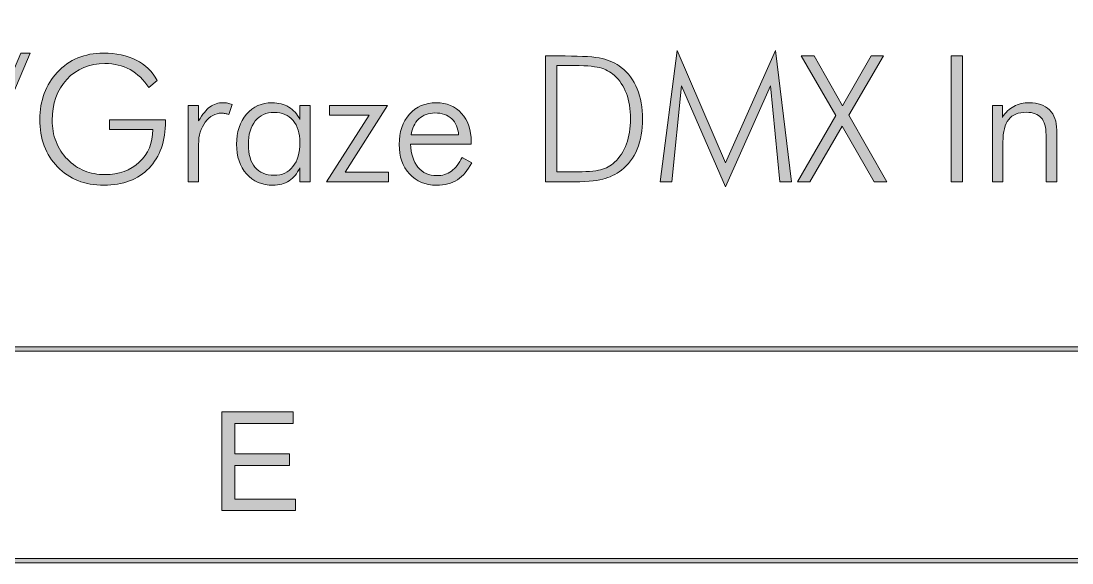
# Model space of a CAD drawing. Header units: inches. Extents: x 0.54 to 10.46, y 0.74 to 7.76.
# Drawn here: x 9.192 to 10.021, y 0.739 to 1.166 of the extents above; entities that cross this region are included whole.
import ezdxf

# ---------------------------------------------------------------- set-up
doc = ezdxf.new("R2010")
doc.units = ezdxf.units.IN
doc.header["$MEASUREMENT"] = 0
doc.layers.add('BG', color=7, linetype='Continuous')

# ---------------------------------------------------------------- blocks, each defined once
blk = doc.blocks.new('block 3')
at = {"layer": 'BG', "true_color": 0xffffff}
h = blk.add_hatch(color=7, dxfattribs=at)
h.dxf.hatch_style = 2
edge = h.paths.add_edge_path()
edge.add_spline(control_points=[(10.29599, 0.90612), (10.29599, 0.90612), (0.87112, 0.90612), (0.87112, 0.90612), (0.87016, 0.90612), (0.86938, 0.90689), (0.86938, 0.90785), (0.86938, 0.90785), (0.86938, 7.59215), (0.86938, 7.59215), (0.86938, 7.59311), (0.87016, 7.59389), (0.87112, 7.59389), (0.87112, 7.59389), (10.29599, 7.59389), (10.29599, 7.59389), (10.29696, 7.59389), (10.29773, 7.59311), (10.29773, 7.59215), (10.29773, 7.59215), (10.29773, 0.90785), (10.29773, 0.90785), (10.29773, 0.90689), (10.29696, 0.90612), (10.29599, 0.90612)], knot_values=[0, 0, 0, 0, 1, 1, 1, 2, 2, 2, 3, 3, 3, 4, 4, 4, 5, 5, 5, 6, 6, 6, 7, 7, 7, 8, 8, 8, 8], degree=3, periodic=1)
h.paths.add_polyline_path([(0.87286, 0.90959), (10.29426, 0.90959), (10.29426, 7.59042), (0.87286, 7.59042)])
at = {"layer": 'BG', "lineweight": 0}
blk.add_lwpolyline([(0.87286, 0.90959), (10.29426, 0.90959), (10.29426, 7.59042), (0.87286, 7.59042), (0.87286, 0.90959)], dxfattribs=at)
blk.add_open_spline([(10.29599, 0.90612), (10.29599, 0.90612), (0.87112, 0.90612), (0.87112, 0.90612), (0.87016, 0.90612), (0.86938, 0.90689), (0.86938, 0.90785), (0.86938, 0.90785), (0.86938, 7.59215), (0.86938, 7.59215), (0.86938, 7.59311), (0.87016, 7.59389), (0.87112, 7.59389), (0.87112, 7.59389), (10.29599, 7.59389), (10.29599, 7.59389), (10.29696, 7.59389), (10.29773, 7.59311), (10.29773, 7.59215), (10.29773, 7.59215), (10.29773, 0.90785), (10.29773, 0.90785), (10.29773, 0.90689), (10.29696, 0.90612), (10.29599, 0.90612)], degree=3, knots=[0, 0, 0, 0, 1, 1, 1, 2, 2, 2, 3, 3, 3, 4, 4, 4, 5, 5, 5, 6, 6, 6, 7, 7, 7, 8, 8, 8, 8], dxfattribs=at)
blk = doc.blocks.new('block 2')
at = {"layer": 'BG'}
blk.add_blockref('block 3', (0, 0), dxfattribs=at)
blk = doc.blocks.new('block 59')
at = {"layer": 'BG', "true_color": 0xffffff}
h = blk.add_hatch(color=7, dxfattribs=at)
h.dxf.hatch_style = 2
h.paths.add_polyline_path([(9.35019, 0.78026), (9.35019, 0.85809), (9.40647, 0.85809), (9.40647, 0.84891), (9.36049, 0.84891), (9.36049, 0.82508), (9.40355, 0.82508), (9.40355, 0.81593), (9.36049, 0.81593), (9.36049, 0.78945), (9.40827, 0.78945), (9.40827, 0.78026)])
at = {"layer": 'BG', "lineweight": 0}
blk.add_lwpolyline([(9.35019, 0.78026), (9.35019, 0.85809), (9.40647, 0.85809), (9.40647, 0.84891), (9.36049, 0.84891), (9.36049, 0.82508), (9.40355, 0.82508), (9.40355, 0.81593), (9.36049, 0.81593), (9.36049, 0.78945), (9.40827, 0.78945), (9.40827, 0.78026), (9.35019, 0.78026)], dxfattribs=at)
blk = doc.blocks.new('block 58')
at = {"layer": 'BG'}
blk.add_blockref('block 59', (0, 0), dxfattribs=at)
blk = doc.blocks.new('block 69')
at = {"layer": 'BG', "true_color": 0xffffff}
h = blk.add_hatch(color=7, dxfattribs=at)
h.dxf.hatch_style = 2
edge = h.paths.add_edge_path()
edge.add_spline(control_points=[(10.46309, 0.739), (10.46309, 0.739), (0.53691, 0.739), (0.53691, 0.739), (0.53595, 0.739), (0.53517, 0.73978), (0.53517, 0.74074), (0.53517, 0.74074), (0.53517, 7.75926), (0.53517, 7.75926), (0.53517, 7.76022), (0.53595, 7.761), (0.53691, 7.761), (0.53691, 7.761), (10.46309, 7.761), (10.46309, 7.761), (10.46406, 7.761), (10.46483, 7.76022), (10.46483, 7.75926), (10.46483, 7.75926), (10.46483, 0.74074), (10.46483, 0.74074), (10.46483, 0.73978), (10.46406, 0.739), (10.46309, 0.739)], knot_values=[0, 0, 0, 0, 1, 1, 1, 2, 2, 2, 3, 3, 3, 4, 4, 4, 5, 5, 5, 6, 6, 6, 7, 7, 7, 8, 8, 8, 8], degree=3, periodic=1)
h.paths.add_polyline_path([(0.53864, 0.74248), (10.46136, 0.74248), (10.46136, 7.75752), (0.53864, 7.75752)])
at = {"layer": 'BG', "lineweight": 0}
blk.add_lwpolyline([(0.53864, 0.74248), (10.46136, 0.74248), (10.46136, 7.75752), (0.53864, 7.75752), (0.53864, 0.74248)], dxfattribs=at)
blk.add_open_spline([(10.46309, 0.739), (10.46309, 0.739), (0.53691, 0.739), (0.53691, 0.739), (0.53595, 0.739), (0.53517, 0.73978), (0.53517, 0.74074), (0.53517, 0.74074), (0.53517, 7.75926), (0.53517, 7.75926), (0.53517, 7.76022), (0.53595, 7.761), (0.53691, 7.761), (0.53691, 7.761), (10.46309, 7.761), (10.46309, 7.761), (10.46406, 7.761), (10.46483, 7.76022), (10.46483, 7.75926), (10.46483, 7.75926), (10.46483, 0.74074), (10.46483, 0.74074), (10.46483, 0.73978), (10.46406, 0.739), (10.46309, 0.739)], degree=3, knots=[0, 0, 0, 0, 1, 1, 1, 2, 2, 2, 3, 3, 3, 4, 4, 4, 5, 5, 5, 6, 6, 6, 7, 7, 7, 8, 8, 8, 8], dxfattribs=at)
blk = doc.blocks.new('block 68')
at = {"layer": 'BG'}
blk.add_blockref('block 69', (0, 0), dxfattribs=at)
blk = doc.blocks.new('block 123')
at = {"layer": 'BG', "true_color": 0xffffff}
h = blk.add_hatch(color=7, dxfattribs=at)
h.dxf.hatch_style = 2
h.paths.add_polyline_path([(9.19164, 1.14114), (9.19896, 1.14114), (9.1504, 1.02673), (9.14301, 1.02673)])
h = blk.add_hatch(color=7, dxfattribs=at)
h.dxf.hatch_style = 2
edge = h.paths.add_edge_path()
edge.add_spline(control_points=[(9.29268, 1.11395), (9.28866, 1.12019), (9.2837, 1.12491), (9.27783, 1.12812), (9.27196, 1.13133), (9.26533, 1.13293), (9.25796, 1.13293), (9.24566, 1.13293), (9.23565, 1.12877), (9.22792, 1.12046), (9.22019, 1.11214), (9.21632, 1.10136), (9.21632, 1.08811), (9.21632, 1.08218), (9.21735, 1.07661), (9.21941, 1.07136), (9.22146, 1.06611), (9.22446, 1.06146), (9.22839, 1.05739), (9.23237, 1.05336), (9.23683, 1.05035), (9.24175, 1.04833), (9.24668, 1.04632), (9.25209, 1.04532), (9.25796, 1.04532), (9.26908, 1.04532), (9.27814, 1.0486), (9.28512, 1.05515), (9.29211, 1.0617), (9.29569, 1.07027), (9.29587, 1.08085), (9.29587, 1.08085), (9.26162, 1.08085), (9.26162, 1.08085), (9.26162, 1.08085), (9.26162, 1.08865), (9.26162, 1.08865), (9.26162, 1.08865), (9.30577, 1.08865), (9.30577, 1.08865), (9.30577, 1.08865), (9.30577, 1.08757), (9.30577, 1.08757), (9.30577, 1.07174), (9.30146, 1.05935), (9.29282, 1.0504), (9.28418, 1.04145), (9.2723, 1.03697), (9.25715, 1.03697), (9.24209, 1.03697), (9.22991, 1.04176), (9.22059, 1.05135), (9.21128, 1.06094), (9.20662, 1.0735), (9.20662, 1.08906), (9.20662, 1.0962), (9.2078, 1.10295), (9.21015, 1.10931), (9.2125, 1.11565), (9.21589, 1.12118), (9.22032, 1.12588), (9.22511, 1.131), (9.23054, 1.13481), (9.23656, 1.13734), (9.24261, 1.13988), (9.24932, 1.14114), (9.25674, 1.14114), (9.26682, 1.14114), (9.27546, 1.13932), (9.28265, 1.13567), (9.28984, 1.13204), (9.29537, 1.1267), (9.29926, 1.11964), (9.29926, 1.11964), (9.29268, 1.11395), (9.29268, 1.11395)], knot_values=[0, 0, 0, 0, 1, 1, 1, 2, 2, 2, 3, 3, 3, 4, 4, 4, 5, 5, 5, 6, 6, 6, 7, 7, 7, 8, 8, 8, 9, 9, 9, 10, 10, 10, 11, 11, 11, 12, 12, 12, 13, 13, 13, 14, 14, 14, 15, 15, 15, 16, 16, 16, 17, 17, 17, 18, 18, 18, 19, 19, 19, 20, 20, 20, 21, 21, 21, 22, 22, 22, 23, 23, 23, 24, 24, 24, 25, 25, 25, 25], degree=3, periodic=1)
h = blk.add_hatch(color=7, dxfattribs=at)
h.dxf.hatch_style = 2
edge = h.paths.add_edge_path()
edge.add_spline(control_points=[(9.60559, 1.03962), (9.60559, 1.03962), (9.60559, 1.1389), (9.60559, 1.1389), (9.60559, 1.1389), (9.62105, 1.1389), (9.62105, 1.1389), (9.63485, 1.1389), (9.64463, 1.13822), (9.65042, 1.13687), (9.65621, 1.13551), (9.66117, 1.13318), (9.66534, 1.12988), (9.67086, 1.1255), (9.67506, 1.11985), (9.67795, 1.11293), (9.68084, 1.10601), (9.68229, 1.0981), (9.68229, 1.08919), (9.68229, 1.08028), (9.68084, 1.07236), (9.67795, 1.06542), (9.67506, 1.05849), (9.6709, 1.05294), (9.66547, 1.04877), (9.66117, 1.04548), (9.65628, 1.04312), (9.65076, 1.04172), (9.64524, 1.04032), (9.63635, 1.03962), (9.6241, 1.03962), (9.6241, 1.03962), (9.62105, 1.03962), (9.62105, 1.03962), (9.62105, 1.03962), (9.60559, 1.03962), (9.60559, 1.03962)], knot_values=[0, 0, 0, 0, 1, 1, 1, 2, 2, 2, 3, 3, 3, 4, 4, 4, 5, 5, 5, 6, 6, 6, 7, 7, 7, 8, 8, 8, 9, 9, 9, 10, 10, 10, 11, 11, 11, 12, 12, 12, 12], degree=3, periodic=1)
edge = h.paths.add_edge_path()
edge.add_spline(control_points=[(9.61461, 1.04742), (9.61461, 1.04742), (9.62729, 1.04742), (9.62729, 1.04742), (9.63756, 1.04742), (9.64483, 1.048), (9.64913, 1.04914), (9.65343, 1.05031), (9.65706, 1.05226), (9.66005, 1.05501), (9.66421, 1.05891), (9.66734, 1.06373), (9.66947, 1.06953), (9.6716, 1.07532), (9.67266, 1.08191), (9.67266, 1.08933), (9.67266, 1.09692), (9.67159, 1.10361), (9.66945, 1.1094), (9.66729, 1.11519), (9.66412, 1.11994), (9.65991, 1.12364), (9.65675, 1.12649), (9.65289, 1.1285), (9.64832, 1.12968), (9.64374, 1.13086), (9.63577, 1.13144), (9.62438, 1.13144), (9.62438, 1.13144), (9.62268, 1.13144), (9.62268, 1.13144), (9.62268, 1.13144), (9.61461, 1.13144), (9.61461, 1.13144), (9.61461, 1.13144), (9.61461, 1.04742), (9.61461, 1.04742)], knot_values=[0, 0, 0, 0, 1, 1, 1, 2, 2, 2, 3, 3, 3, 4, 4, 4, 5, 5, 5, 6, 6, 6, 7, 7, 7, 8, 8, 8, 9, 9, 9, 10, 10, 10, 11, 11, 11, 12, 12, 12, 12], degree=3, periodic=1)
h = blk.add_hatch(color=7, dxfattribs=at)
h.dxf.hatch_style = 2
h.paths.add_polyline_path([(9.74767, 1.03575), (9.71281, 1.11544), (9.70528, 1.03962), (9.69599, 1.03962), (9.70949, 1.14311), (9.74753, 1.05474), (9.787, 1.14311), (9.79975, 1.03962), (9.79046, 1.03962), (9.78307, 1.11544)])
h = blk.add_hatch(color=7, dxfattribs=at)
h.dxf.hatch_style = 2
h.paths.add_polyline_path([(9.81433, 1.03962), (9.80443, 1.03962), (9.83474, 1.09184), (9.80735, 1.1389), (9.81752, 1.1389), (9.8399, 1.0995), (9.86248, 1.1389), (9.87225, 1.1389), (9.84485, 1.09211), (9.87503, 1.03962), (9.86499, 1.03962), (9.83976, 1.08363)])
h = blk.add_hatch(color=7, dxfattribs=at)
h.dxf.hatch_style = 2
h.paths.add_polyline_path([(9.92569, 1.03962), (9.92569, 1.1389), (9.93471, 1.1389), (9.93471, 1.03962)])
h = blk.add_hatch(color=7, dxfattribs=at)
h.dxf.hatch_style = 2
edge = h.paths.add_edge_path()
edge.add_spline(control_points=[(9.33188, 1.0877), (9.33496, 1.0929), (9.33797, 1.09658), (9.34093, 1.09875), (9.3439, 1.10093), (9.34734, 1.10201), (9.35128, 1.10201), (9.35246, 1.10201), (9.35364, 1.1019), (9.35484, 1.10167), (9.35604, 1.10144), (9.35722, 1.10113), (9.3584, 1.10072), (9.3584, 1.10072), (9.35569, 1.09285), (9.35569, 1.09285), (9.35478, 1.09313), (9.35384, 1.09336), (9.35286, 1.09353), (9.3519, 1.09371), (9.35097, 1.0938), (9.35006, 1.0938), (9.34504, 1.0938), (9.34075, 1.09146), (9.33721, 1.08675), (9.33366, 1.08204), (9.33188, 1.0762), (9.33188, 1.06919), (9.33188, 1.06919), (9.33188, 1.03962), (9.33188, 1.03962), (9.33188, 1.03962), (9.32354, 1.03962), (9.32354, 1.03962), (9.32354, 1.03962), (9.32354, 1.09977), (9.32354, 1.09977), (9.32354, 1.09977), (9.33188, 1.09977), (9.33188, 1.09977), (9.33188, 1.09977), (9.33188, 1.0877), (9.33188, 1.0877)], knot_values=[0, 0, 0, 0, 1, 1, 1, 2, 2, 2, 3, 3, 3, 4, 4, 4, 5, 5, 5, 6, 6, 6, 7, 7, 7, 8, 8, 8, 9, 9, 9, 10, 10, 10, 11, 11, 11, 12, 12, 12, 13, 13, 13, 14, 14, 14, 14], degree=3, periodic=1)
h = blk.add_hatch(color=7, dxfattribs=at)
h.dxf.hatch_style = 2
edge = h.paths.add_edge_path()
edge.add_spline(control_points=[(9.4117, 1.03962), (9.4117, 1.03962), (9.4117, 1.0506), (9.4117, 1.0506), (9.40971, 1.04617), (9.40691, 1.04279), (9.40333, 1.04046), (9.39973, 1.03814), (9.39549, 1.03697), (9.39061, 1.03697), (9.38197, 1.03697), (9.37503, 1.03993), (9.36975, 1.04586), (9.36449, 1.05178), (9.36186, 1.0596), (9.36186, 1.06932), (9.36186, 1.07895), (9.36446, 1.08681), (9.36966, 1.0929), (9.37485, 1.09897), (9.38156, 1.10201), (9.3898, 1.10201), (9.39491, 1.10201), (9.39932, 1.1009), (9.40306, 1.09865), (9.40678, 1.09642), (9.40967, 1.09313), (9.4117, 1.08879), (9.4117, 1.08879), (9.4117, 1.09977), (9.4117, 1.09977), (9.4117, 1.09977), (9.42004, 1.09977), (9.42004, 1.09977), (9.42004, 1.09977), (9.42004, 1.03962), (9.42004, 1.03962), (9.42004, 1.03962), (9.4117, 1.03962), (9.4117, 1.03962)], knot_values=[0, 0, 0, 0, 1, 1, 1, 2, 2, 2, 3, 3, 3, 4, 4, 4, 5, 5, 5, 6, 6, 6, 7, 7, 7, 8, 8, 8, 9, 9, 9, 10, 10, 10, 11, 11, 11, 12, 12, 12, 13, 13, 13, 13], degree=3, periodic=1)
edge = h.paths.add_edge_path()
edge.add_spline(control_points=[(9.37115, 1.06905), (9.37115, 1.06128), (9.3729, 1.05528), (9.3764, 1.05108), (9.37991, 1.04688), (9.38491, 1.04477), (9.39143, 1.04477), (9.39776, 1.04477), (9.40274, 1.04706), (9.40637, 1.05166), (9.41002, 1.05625), (9.41184, 1.06257), (9.41184, 1.07061), (9.41184, 1.07798), (9.41003, 1.08378), (9.40641, 1.08801), (9.40279, 1.09223), (9.39784, 1.09435), (9.39156, 1.09435), (9.38528, 1.09435), (9.3803, 1.0921), (9.37664, 1.08761), (9.37298, 1.0831), (9.37115, 1.07692), (9.37115, 1.06905)], knot_values=[0, 0, 0, 0, 1, 1, 1, 2, 2, 2, 3, 3, 3, 4, 4, 4, 5, 5, 5, 6, 6, 6, 7, 7, 7, 8, 8, 8, 8], degree=3, periodic=1)
h = blk.add_hatch(color=7, dxfattribs=at)
h.dxf.hatch_style = 2
h.paths.add_polyline_path([(9.43286, 1.03962), (9.46643, 1.09224), (9.43517, 1.09224), (9.43517, 1.09977), (9.48088, 1.09977), (9.44758, 1.04715), (9.48183, 1.04715), (9.48183, 1.03962)])
h = blk.add_hatch(color=7, dxfattribs=at)
h.dxf.hatch_style = 2
edge = h.paths.add_edge_path()
edge.add_spline(control_points=[(9.547, 1.06946), (9.547, 1.06946), (9.49919, 1.06946), (9.49919, 1.06946), (9.49942, 1.06169), (9.50136, 1.05558), (9.50502, 1.05115), (9.50868, 1.04671), (9.51359, 1.0445), (9.51973, 1.0445), (9.52417, 1.0445), (9.52805, 1.04569), (9.5314, 1.0481), (9.53475, 1.0505), (9.53753, 1.0541), (9.53974, 1.05895), (9.53974, 1.05895), (9.5474, 1.05474), (9.5474, 1.05474), (9.54433, 1.04864), (9.54057, 1.04415), (9.53612, 1.04127), (9.53166, 1.03841), (9.5262, 1.03697), (9.51973, 1.03697), (9.51092, 1.03697), (9.50378, 1.03992), (9.49833, 1.04583), (9.49289, 1.05172), (9.49017, 1.05946), (9.49017, 1.06905), (9.49017, 1.07891), (9.49287, 1.08686), (9.49828, 1.09292), (9.50368, 1.09899), (9.51074, 1.10201), (9.51946, 1.10201), (9.52778, 1.10201), (9.53445, 1.09922), (9.53947, 1.09363), (9.54449, 1.08805), (9.547, 1.08061), (9.547, 1.07129), (9.547, 1.07129), (9.547, 1.06946), (9.547, 1.06946)], knot_values=[0, 0, 0, 0, 1, 1, 1, 2, 2, 2, 3, 3, 3, 4, 4, 4, 5, 5, 5, 6, 6, 6, 7, 7, 7, 8, 8, 8, 9, 9, 9, 10, 10, 10, 11, 11, 11, 12, 12, 12, 13, 13, 13, 14, 14, 14, 15, 15, 15, 15], degree=3, periodic=1)
edge = h.paths.add_edge_path()
edge.add_spline(control_points=[(9.5371, 1.07658), (9.53669, 1.0821), (9.53486, 1.08637), (9.5316, 1.0894), (9.52835, 1.09242), (9.52394, 1.09394), (9.51838, 1.09394), (9.51332, 1.09394), (9.50907, 1.09235), (9.50566, 1.08919), (9.50225, 1.08603), (9.50027, 1.08183), (9.49973, 1.07658), (9.49973, 1.07658), (9.5371, 1.07658), (9.5371, 1.07658)], knot_values=[0, 0, 0, 0, 1, 1, 1, 2, 2, 2, 3, 3, 3, 4, 4, 4, 5, 5, 5, 5], degree=3, periodic=1)
h = blk.add_hatch(color=7, dxfattribs=at)
h.dxf.hatch_style = 2
edge = h.paths.add_edge_path()
edge.add_spline(control_points=[(9.95824, 1.03962), (9.95824, 1.03962), (9.95824, 1.09977), (9.95824, 1.09977), (9.95824, 1.09977), (9.96617, 1.09977), (9.96617, 1.09977), (9.96617, 1.09977), (9.96617, 1.09048), (9.96617, 1.09048), (9.96861, 1.09432), (9.97161, 1.09721), (9.97517, 1.09913), (9.97871, 1.10105), (9.98279, 1.10201), (9.9874, 1.10201), (9.99422, 1.10201), (9.99954, 1.10011), (10.00334, 1.09631), (10.00713, 1.09252), (10.00903, 1.08723), (10.00903, 1.08044), (10.00903, 1.08044), (10.00903, 1.03962), (10.00903, 1.03962), (10.00903, 1.03962), (10.00056, 1.03962), (10.00056, 1.03962), (10.00056, 1.03962), (10.00056, 1.07671), (10.00056, 1.07671), (10.00056, 1.08272), (9.99931, 1.0872), (9.99679, 1.0901), (9.99429, 1.09303), (9.99041, 1.09448), (9.98516, 1.09448), (9.97879, 1.09448), (9.97409, 1.0926), (9.9711, 1.08883), (9.96809, 1.08504), (9.96658, 1.07912), (9.96658, 1.07102), (9.96658, 1.07102), (9.96658, 1.03962), (9.96658, 1.03962), (9.96658, 1.03962), (9.95824, 1.03962), (9.95824, 1.03962)], knot_values=[0, 0, 0, 0, 1, 1, 1, 2, 2, 2, 3, 3, 3, 4, 4, 4, 5, 5, 5, 6, 6, 6, 7, 7, 7, 8, 8, 8, 9, 9, 9, 10, 10, 10, 11, 11, 11, 12, 12, 12, 13, 13, 13, 14, 14, 14, 15, 15, 15, 16, 16, 16, 16], degree=3, periodic=1)
at = {"layer": 'BG', "lineweight": 0}
for points in [[(9.19164, 1.14114), (9.19896, 1.14114), (9.1504, 1.02673), (9.14301, 1.02673), (9.19164, 1.14114)], [(9.74767, 1.03575), (9.71281, 1.11544), (9.70528, 1.03962), (9.69599, 1.03962), (9.70949, 1.14311), (9.74753, 1.05474), (9.787, 1.14311), (9.79975, 1.03962), (9.79046, 1.03962), (9.78307, 1.11544), (9.74767, 1.03575)], [(9.81433, 1.03962), (9.80443, 1.03962), (9.83474, 1.09184), (9.80735, 1.1389), (9.81752, 1.1389), (9.8399, 1.0995), (9.86248, 1.1389), (9.87225, 1.1389), (9.84485, 1.09211), (9.87503, 1.03962), (9.86499, 1.03962), (9.83976, 1.08363), (9.81433, 1.03962)], [(9.92569, 1.03962), (9.92569, 1.1389), (9.93471, 1.1389), (9.93471, 1.03962), (9.92569, 1.03962)], [(9.43286, 1.03962), (9.46643, 1.09224), (9.43517, 1.09224), (9.43517, 1.09977), (9.48088, 1.09977), (9.44758, 1.04715), (9.48183, 1.04715), (9.48183, 1.03962), (9.43286, 1.03962)]]:
    blk.add_lwpolyline(points, dxfattribs=at)
for points, knots in [([(9.29268, 1.11395), (9.28866, 1.12019), (9.2837, 1.12491), (9.27783, 1.12812), (9.27196, 1.13133), (9.26533, 1.13293), (9.25796, 1.13293), (9.24566, 1.13293), (9.23565, 1.12877), (9.22792, 1.12046), (9.22019, 1.11214), (9.21632, 1.10136), (9.21632, 1.08811), (9.21632, 1.08218), (9.21735, 1.07661), (9.21941, 1.07136), (9.22146, 1.06611), (9.22446, 1.06146), (9.22839, 1.05739), (9.23237, 1.05336), (9.23683, 1.05035), (9.24175, 1.04833), (9.24668, 1.04632), (9.25209, 1.04532), (9.25796, 1.04532), (9.26908, 1.04532), (9.27814, 1.0486), (9.28512, 1.05515), (9.29211, 1.0617), (9.29569, 1.07027), (9.29587, 1.08085), (9.29587, 1.08085), (9.26162, 1.08085), (9.26162, 1.08085), (9.26162, 1.08085), (9.26162, 1.08865), (9.26162, 1.08865), (9.26162, 1.08865), (9.30577, 1.08865), (9.30577, 1.08865), (9.30577, 1.08865), (9.30577, 1.08757), (9.30577, 1.08757), (9.30577, 1.07174), (9.30146, 1.05935), (9.29282, 1.0504), (9.28418, 1.04145), (9.2723, 1.03697), (9.25715, 1.03697), (9.24209, 1.03697), (9.22991, 1.04176), (9.22059, 1.05135), (9.21128, 1.06094), (9.20662, 1.0735), (9.20662, 1.08906), (9.20662, 1.0962), (9.2078, 1.10295), (9.21015, 1.10931), (9.2125, 1.11565), (9.21589, 1.12118), (9.22032, 1.12588), (9.22511, 1.131), (9.23054, 1.13481), (9.23656, 1.13734), (9.24261, 1.13988), (9.24932, 1.14114), (9.25674, 1.14114), (9.26682, 1.14114), (9.27546, 1.13932), (9.28265, 1.13567), (9.28984, 1.13204), (9.29537, 1.1267), (9.29926, 1.11964), (9.29926, 1.11964), (9.29268, 1.11395), (9.29268, 1.11395)], [0, 0, 0, 0, 1, 1, 1, 2, 2, 2, 3, 3, 3, 4, 4, 4, 5, 5, 5, 6, 6, 6, 7, 7, 7, 8, 8, 8, 9, 9, 9, 10, 10, 10, 11, 11, 11, 12, 12, 12, 13, 13, 13, 14, 14, 14, 15, 15, 15, 16, 16, 16, 17, 17, 17, 18, 18, 18, 19, 19, 19, 20, 20, 20, 21, 21, 21, 22, 22, 22, 23, 23, 23, 24, 24, 24, 25, 25, 25, 25]), ([(9.60559, 1.03962), (9.60559, 1.03962), (9.60559, 1.1389), (9.60559, 1.1389), (9.60559, 1.1389), (9.62105, 1.1389), (9.62105, 1.1389), (9.63485, 1.1389), (9.64463, 1.13822), (9.65042, 1.13687), (9.65621, 1.13551), (9.66117, 1.13318), (9.66534, 1.12988), (9.67086, 1.1255), (9.67506, 1.11985), (9.67795, 1.11293), (9.68084, 1.10601), (9.68229, 1.0981), (9.68229, 1.08919), (9.68229, 1.08028), (9.68084, 1.07236), (9.67795, 1.06542), (9.67506, 1.05849), (9.6709, 1.05294), (9.66547, 1.04877), (9.66117, 1.04548), (9.65628, 1.04312), (9.65076, 1.04172), (9.64524, 1.04032), (9.63635, 1.03962), (9.6241, 1.03962), (9.6241, 1.03962), (9.62105, 1.03962), (9.62105, 1.03962), (9.62105, 1.03962), (9.60559, 1.03962), (9.60559, 1.03962)], [0, 0, 0, 0, 1, 1, 1, 2, 2, 2, 3, 3, 3, 4, 4, 4, 5, 5, 5, 6, 6, 6, 7, 7, 7, 8, 8, 8, 9, 9, 9, 10, 10, 10, 11, 11, 11, 12, 12, 12, 12]), ([(9.61461, 1.04742), (9.61461, 1.04742), (9.62729, 1.04742), (9.62729, 1.04742), (9.63756, 1.04742), (9.64483, 1.048), (9.64913, 1.04914), (9.65343, 1.05031), (9.65706, 1.05226), (9.66005, 1.05501), (9.66421, 1.05891), (9.66734, 1.06373), (9.66947, 1.06953), (9.6716, 1.07532), (9.67266, 1.08191), (9.67266, 1.08933), (9.67266, 1.09692), (9.67159, 1.10361), (9.66945, 1.1094), (9.66729, 1.11519), (9.66412, 1.11994), (9.65991, 1.12364), (9.65675, 1.12649), (9.65289, 1.1285), (9.64832, 1.12968), (9.64374, 1.13086), (9.63577, 1.13144), (9.62438, 1.13144), (9.62438, 1.13144), (9.62268, 1.13144), (9.62268, 1.13144), (9.62268, 1.13144), (9.61461, 1.13144), (9.61461, 1.13144), (9.61461, 1.13144), (9.61461, 1.04742), (9.61461, 1.04742)], [0, 0, 0, 0, 1, 1, 1, 2, 2, 2, 3, 3, 3, 4, 4, 4, 5, 5, 5, 6, 6, 6, 7, 7, 7, 8, 8, 8, 9, 9, 9, 10, 10, 10, 11, 11, 11, 12, 12, 12, 12]), ([(9.33188, 1.0877), (9.33496, 1.0929), (9.33797, 1.09658), (9.34093, 1.09875), (9.3439, 1.10093), (9.34734, 1.10201), (9.35128, 1.10201), (9.35246, 1.10201), (9.35364, 1.1019), (9.35484, 1.10167), (9.35604, 1.10144), (9.35722, 1.10113), (9.3584, 1.10072), (9.3584, 1.10072), (9.35569, 1.09285), (9.35569, 1.09285), (9.35478, 1.09313), (9.35384, 1.09336), (9.35286, 1.09353), (9.3519, 1.09371), (9.35097, 1.0938), (9.35006, 1.0938), (9.34504, 1.0938), (9.34075, 1.09146), (9.33721, 1.08675), (9.33366, 1.08204), (9.33188, 1.0762), (9.33188, 1.06919), (9.33188, 1.06919), (9.33188, 1.03962), (9.33188, 1.03962), (9.33188, 1.03962), (9.32354, 1.03962), (9.32354, 1.03962), (9.32354, 1.03962), (9.32354, 1.09977), (9.32354, 1.09977), (9.32354, 1.09977), (9.33188, 1.09977), (9.33188, 1.09977), (9.33188, 1.09977), (9.33188, 1.0877), (9.33188, 1.0877)], [0, 0, 0, 0, 1, 1, 1, 2, 2, 2, 3, 3, 3, 4, 4, 4, 5, 5, 5, 6, 6, 6, 7, 7, 7, 8, 8, 8, 9, 9, 9, 10, 10, 10, 11, 11, 11, 12, 12, 12, 13, 13, 13, 14, 14, 14, 14]), ([(9.4117, 1.03962), (9.4117, 1.03962), (9.4117, 1.0506), (9.4117, 1.0506), (9.40971, 1.04617), (9.40691, 1.04279), (9.40333, 1.04046), (9.39973, 1.03814), (9.39549, 1.03697), (9.39061, 1.03697), (9.38197, 1.03697), (9.37503, 1.03993), (9.36975, 1.04586), (9.36449, 1.05178), (9.36186, 1.0596), (9.36186, 1.06932), (9.36186, 1.07895), (9.36446, 1.08681), (9.36966, 1.0929), (9.37485, 1.09897), (9.38156, 1.10201), (9.3898, 1.10201), (9.39491, 1.10201), (9.39932, 1.1009), (9.40306, 1.09865), (9.40678, 1.09642), (9.40967, 1.09313), (9.4117, 1.08879), (9.4117, 1.08879), (9.4117, 1.09977), (9.4117, 1.09977), (9.4117, 1.09977), (9.42004, 1.09977), (9.42004, 1.09977), (9.42004, 1.09977), (9.42004, 1.03962), (9.42004, 1.03962), (9.42004, 1.03962), (9.4117, 1.03962), (9.4117, 1.03962)], [0, 0, 0, 0, 1, 1, 1, 2, 2, 2, 3, 3, 3, 4, 4, 4, 5, 5, 5, 6, 6, 6, 7, 7, 7, 8, 8, 8, 9, 9, 9, 10, 10, 10, 11, 11, 11, 12, 12, 12, 13, 13, 13, 13]), ([(9.547, 1.06946), (9.547, 1.06946), (9.49919, 1.06946), (9.49919, 1.06946), (9.49942, 1.06169), (9.50136, 1.05558), (9.50502, 1.05115), (9.50868, 1.04671), (9.51359, 1.0445), (9.51973, 1.0445), (9.52417, 1.0445), (9.52805, 1.04569), (9.5314, 1.0481), (9.53475, 1.0505), (9.53753, 1.0541), (9.53974, 1.05895), (9.53974, 1.05895), (9.5474, 1.05474), (9.5474, 1.05474), (9.54433, 1.04864), (9.54057, 1.04415), (9.53612, 1.04127), (9.53166, 1.03841), (9.5262, 1.03697), (9.51973, 1.03697), (9.51092, 1.03697), (9.50378, 1.03992), (9.49833, 1.04583), (9.49289, 1.05172), (9.49017, 1.05946), (9.49017, 1.06905), (9.49017, 1.07891), (9.49287, 1.08686), (9.49828, 1.09292), (9.50368, 1.09899), (9.51074, 1.10201), (9.51946, 1.10201), (9.52778, 1.10201), (9.53445, 1.09922), (9.53947, 1.09363), (9.54449, 1.08805), (9.547, 1.08061), (9.547, 1.07129), (9.547, 1.07129), (9.547, 1.06946), (9.547, 1.06946)], [0, 0, 0, 0, 1, 1, 1, 2, 2, 2, 3, 3, 3, 4, 4, 4, 5, 5, 5, 6, 6, 6, 7, 7, 7, 8, 8, 8, 9, 9, 9, 10, 10, 10, 11, 11, 11, 12, 12, 12, 13, 13, 13, 14, 14, 14, 15, 15, 15, 15]), ([(9.95824, 1.03962), (9.95824, 1.03962), (9.95824, 1.09977), (9.95824, 1.09977), (9.95824, 1.09977), (9.96617, 1.09977), (9.96617, 1.09977), (9.96617, 1.09977), (9.96617, 1.09048), (9.96617, 1.09048), (9.96861, 1.09432), (9.97161, 1.09721), (9.97517, 1.09913), (9.97871, 1.10105), (9.98279, 1.10201), (9.9874, 1.10201), (9.99422, 1.10201), (9.99954, 1.10011), (10.00334, 1.09631), (10.00713, 1.09252), (10.00903, 1.08723), (10.00903, 1.08044), (10.00903, 1.08044), (10.00903, 1.03962), (10.00903, 1.03962), (10.00903, 1.03962), (10.00056, 1.03962), (10.00056, 1.03962), (10.00056, 1.03962), (10.00056, 1.07671), (10.00056, 1.07671), (10.00056, 1.08272), (9.99931, 1.0872), (9.99679, 1.0901), (9.99429, 1.09303), (9.99041, 1.09448), (9.98516, 1.09448), (9.97879, 1.09448), (9.97409, 1.0926), (9.9711, 1.08883), (9.96809, 1.08504), (9.96658, 1.07912), (9.96658, 1.07102), (9.96658, 1.07102), (9.96658, 1.03962), (9.96658, 1.03962), (9.96658, 1.03962), (9.95824, 1.03962), (9.95824, 1.03962)], [0, 0, 0, 0, 1, 1, 1, 2, 2, 2, 3, 3, 3, 4, 4, 4, 5, 5, 5, 6, 6, 6, 7, 7, 7, 8, 8, 8, 9, 9, 9, 10, 10, 10, 11, 11, 11, 12, 12, 12, 13, 13, 13, 14, 14, 14, 15, 15, 15, 16, 16, 16, 16]), ([(9.37115, 1.06905), (9.37115, 1.06128), (9.3729, 1.05528), (9.3764, 1.05108), (9.37991, 1.04688), (9.38491, 1.04477), (9.39143, 1.04477), (9.39776, 1.04477), (9.40274, 1.04706), (9.40637, 1.05166), (9.41002, 1.05625), (9.41184, 1.06257), (9.41184, 1.07061), (9.41184, 1.07798), (9.41003, 1.08378), (9.40641, 1.08801), (9.40279, 1.09223), (9.39784, 1.09435), (9.39156, 1.09435), (9.38528, 1.09435), (9.3803, 1.0921), (9.37664, 1.08761), (9.37298, 1.0831), (9.37115, 1.07692), (9.37115, 1.06905)], [0, 0, 0, 0, 1, 1, 1, 2, 2, 2, 3, 3, 3, 4, 4, 4, 5, 5, 5, 6, 6, 6, 7, 7, 7, 8, 8, 8, 8]), ([(9.5371, 1.07658), (9.53669, 1.0821), (9.53486, 1.08637), (9.5316, 1.0894), (9.52835, 1.09242), (9.52394, 1.09394), (9.51838, 1.09394), (9.51332, 1.09394), (9.50907, 1.09235), (9.50566, 1.08919), (9.50225, 1.08603), (9.50027, 1.08183), (9.49973, 1.07658), (9.49973, 1.07658), (9.5371, 1.07658), (9.5371, 1.07658)], [0, 0, 0, 0, 1, 1, 1, 2, 2, 2, 3, 3, 3, 4, 4, 4, 5, 5, 5, 5])]:
    blk.add_open_spline(points, degree=3, knots=knots, dxfattribs=at)

msp = doc.modelspace()

# ---------------------------------------------------------------- block references
at = {"layer": 'BG'}
for name in ['block 68', 'block 2', 'block 123', 'block 58']:
    msp.add_blockref(name, (0, 0), dxfattribs=at)

doc.saveas('drawing.dxf')
